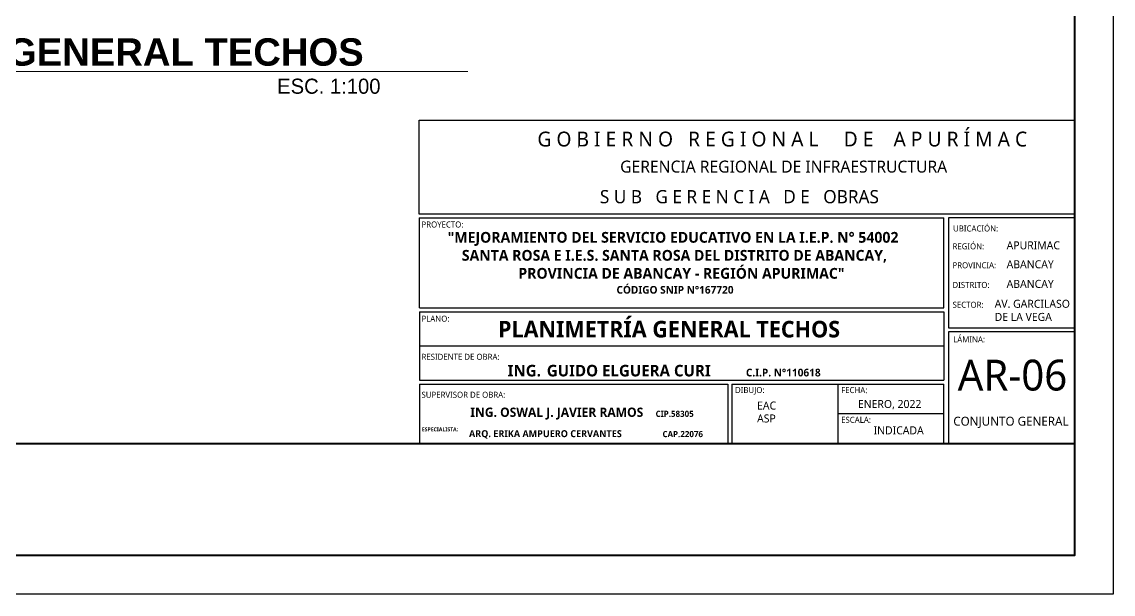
# Model space of a CAD drawing. Header units: metres. Extents: x 27 to 147, y -173 to 8.
# Drawn here: x 118.47 to 146.79, y -173.39 to -158.56 of the extents above; entities that cross this region are included whole.
import ezdxf

# ---------------------------------------------------------------- set-up
doc = ezdxf.new("R2010")
doc.units = ezdxf.units.M
for name, color, linetype, lineweight in [('cotas', 7, 'Continuous', 5), ('LINEAS_IND.', 252, 'Continuous', 5), ('Membrete', 250, 'Continuous', 15), ('TEXTO 1', 7, 'Continuous', 15), ('TEXTOS-SUBTITULO', 7, 'Continuous', 30)]:
    doc.layers.add(name, color=color, linetype=linetype, lineweight=lineweight)
doc.styles.add('Generales', font='trebuc.ttf', dxfattribs={"height": 0.1})
doc.styles.add('LICHA', font='bgothm.ttf')
doc.styles.add('TURBO_BASS', font='swisseb.ttf')

msp = doc.modelspace()

# ---------------------------------------------------------------- linework, layer by layer
at = {"color": 7}
msp.add_lwpolyline([(26.786, -83.395), (146.786, -83.395), (146.786, -173.395), (26.786, -173.395), (26.786, -83.395)], dxfattribs=at)
at = {"color": 7, "lineweight": 40}
for points in [[(27.786, -84.395), (145.786, -84.395), (145.786, -172.395), (27.786, -172.395)], [(27.786, -84.395), (145.786, -84.395), (145.786, -169.5), (27.786, -169.5)]]:
    msp.add_lwpolyline(points, close=True, dxfattribs=at)
at = {"layer": 'cotas', "color": 7}
msp.add_line((110.42, -159.847), (130.041, -159.847), dxfattribs=at)
at = {"layer": 'LINEAS_IND.', "color": 7, "ltscale": 0.5}
msp.add_line((132.906, -161.799, 1.02), (132.926, -161.81, 1.02), dxfattribs=at)
at = {"layer": 'Membrete', "color": 7, "lineweight": 30, "ltscale": 0.5}
for p, q in [((128.784, -163.547), (128.784, -161.103)), ((128.784, -161.103), (145.786, -161.103)), ((145.786, -163.547), (128.784, -163.547)), ((128.784, -163.637), (142.397, -163.637)), ((128.784, -163.637), (128.784, -165.975)), ((128.786, -165.975), (142.397, -165.975)), ((128.786, -166.079), (142.397, -166.079)), ((128.786, -166.079), (128.786, -167.847)), ((142.397, -166.079), (142.397, -167.847)), ((142.397, -166.963), (128.786, -166.963)), ((128.786, -167.847), (142.397, -167.847)), ((128.786, -167.947), (136.787, -167.947)), ((128.786, -167.947), (128.786, -169.493)), ((136.787, -167.947), (136.787, -169.493)), ((136.891, -167.947), (142.397, -167.947)), ((136.891, -167.947), (136.891, -169.493)), ((142.397, -168.72), (139.644, -168.72))]:
    msp.add_line(p, q, dxfattribs=at)
at = {"layer": 'Membrete', "color": 7, "lineweight": 20, "ltscale": 0.5}
msp.add_line((145.786, -161.103), (128.784, -161.103), dxfattribs=at)
msp.add_lwpolyline([(145.786, -163.547), (145.786, -161.103)], dxfattribs=at)
at = {"layer": 'Membrete', "color": 7, "lineweight": 30, "ltscale": 0.5}
for points in [[(145.786, -163.547), (145.786, -161.103)], [(142.397, -165.975), (142.397, -163.637)], [(136.891, -169.493), (142.397, -169.493), (142.397, -167.947)], [(139.644, -167.947), (139.644, -169.493)]]:
    msp.add_lwpolyline(points, dxfattribs=at)
for points in [[(145.786, -163.637), (142.51, -163.637), (142.51, -166.491), (145.786, -166.491)], [(145.786, -166.591), (142.51, -166.591), (142.51, -169.493), (145.786, -169.493)]]:
    msp.add_lwpolyline(points, close=True, dxfattribs=at)
at = {"layer": 'Membrete', "color": 7, "lineweight": 18, "ltscale": 0.5}
msp.add_lwpolyline([(128.786, -169.493), (136.787, -169.493)], dxfattribs=at)
msp.add_lwpolyline([(128.786, -169.493), (136.787, -169.493)], dxfattribs=at)

# ---------------------------------------------------------------- texts
at = {"layer": 'Membrete', "color": 7, "lineweight": 5, "style": 'Generales'}
for s, height, p in [('G O B I E R N O   R E G I O N A L     D E    A P U R Í M A C   ', 0.384, (131.848, -161.788)), ('GERENCIA REGIONAL DE INFRAESTRUCTURA', 0.31135, (133.996, -162.466)), ('S U B   G E R E N C I A   D E   OBRAS', 0.34249, (133.47, -163.261))]:
    msp.add_text(s, height=height, dxfattribs=at).set_placement(p)
at = {"layer": 'Membrete', "color": 7, "ltscale": 0.5, "style": 'Generales'}
for s, height, p in [('PROYECTO:', 0.1557, (128.841, -163.889)), ('UBICACIÓN:', 0.1557, (142.632, -163.992)), ('REGIÓN:', 0.1557, (142.617, -164.455)), ('APURIMAC', 0.2076, (144.022, -164.455)), ('ABANCAY', 0.2076, (144.022, -164.946)), ('PROVINCIA:', 0.1557, (142.617, -164.946)), ('DISTRITO:', 0.1557, (142.617, -165.455)), ('ABANCAY', 0.2076, (144.022, -165.455)), ('SECTOR: ', 0.1557, (142.62, -165.97)), ('AV. GARCILASO  ', 0.20757, (143.712, -165.97)), ('PLANO:', 0.1557, (128.841, -166.331)), ('DE LA VEGA', 0.2076, (143.711, -166.311)), ('LÁMINA:', 0.1557, (142.635, -166.868)), ('RESIDENTE DE OBRA:', 0.15568, (128.841, -167.319)), ('AR-06', 0.8, (142.753, -168.116)), ('SUPERVISOR DE OBRA:', 0.15568, (128.841, -168.303)), ('DIBUJO:', 0.1557, (136.976, -168.18)), ('FECHA:', 0.1557, (139.729, -168.182)), ('EAC', 0.2076, (137.548, -168.609)), ('ENERO, 2022', 0.20757, (140.164, -168.568)), ('ASP', 0.2076, (137.548, -168.943)), ('ESCALA:', 0.1557, (139.729, -168.953)), ('CONJUNTO GENERAL', 0.23149, (142.638, -169.027)), ('INDICADA', 0.2076, (140.571, -169.252))]:
    msp.add_text(s, height=height, dxfattribs=at).set_placement(p)
at = {"layer": 'Membrete', "color": 7, "ltscale": 0.5, "attachment_point": 1, "style": 'Generales'}
for s, insert, char_height, width in [('\\pi0.96;{\\fTrebuchet MS|b1|i0|c0|p34;\\H0.6891x;"MEJORAMIENTO DEL SERVICIO EDUCATIVO EN LA I.E.P. N° 54002 \\P\\pi1.32655;SANTA ROSA E I.E.S. SANTA ROSA DEL DISTRITO DE ABANCAY, \\P\\pi2.79406;PROVINCIA DE ABANCAY - REGIÓN APURIMAC"\\H1.4512x;\\P\\pi5.34033;\\H0.49222x;CÓDIGO SNIP N°167720}', (128.561, -164.004), 0.406329, 13.70098), ('{\\fTrebuchet MS|b1|i0|c0|p34;PLANIMETRÍA GENERAL TECHOS}', (130.826, -166.31), 0.4289, 13.24789), ('\\pi-0.85712,l1.19572,t1.19572;{\\fTrebuchet MS|b1|i0|c0|p34;\\H0.88598x;ING.^IGUIDO ELGUERA CURI         \\H0.66667x;C.I.P. N°110618}', (130.738, -167.45), 0.338607, 10.53891), ('{\\fTrebuchet MS|b1|i0|c0|p34;\\H1.0054x;ING. OSWAL J. JAVIER RAMOS \\H0.73511x;    \\H0.89565x;CIP.58305}', (130.108, -168.558), 0.238702, 8.57843), ('{\\fTrebuchet MS|b1|i0|c0|p34;ESPECIALISTA:}', (128.85, -169.072), 0.1, 1.74895), ('\\pt1.90962;{\\fTrebuchet MS|b1|i0|c0|p34;\\H0.75408x;ARQ. ERIKA AMPUERO CERVANTES\\H1.3333x;             \\H0.6584x;CAP.22076}', (130.074, -169.144), 0.238702, 8.20559)]:
    msp.add_mtext(s, dxfattribs=dict(at, insert=insert, char_height=char_height, width=width))
at = {"layer": 'TEXTO 1', "color": 7, "ltscale": 0.05, "style": 'LICHA'}
msp.add_text('ESC. 1:100', height=0.392, dxfattribs=at).set_placement((125.097, -160.422))
at = {"layer": 'TEXTOS-SUBTITULO', "style": 'TURBO_BASS'}
msp.add_text('PLANIMETRÍA GENERAL TECHOS ', height=0.70977, dxfattribs=at).set_placement((111.038, -159.694))

doc.saveas('drawing.dxf')
